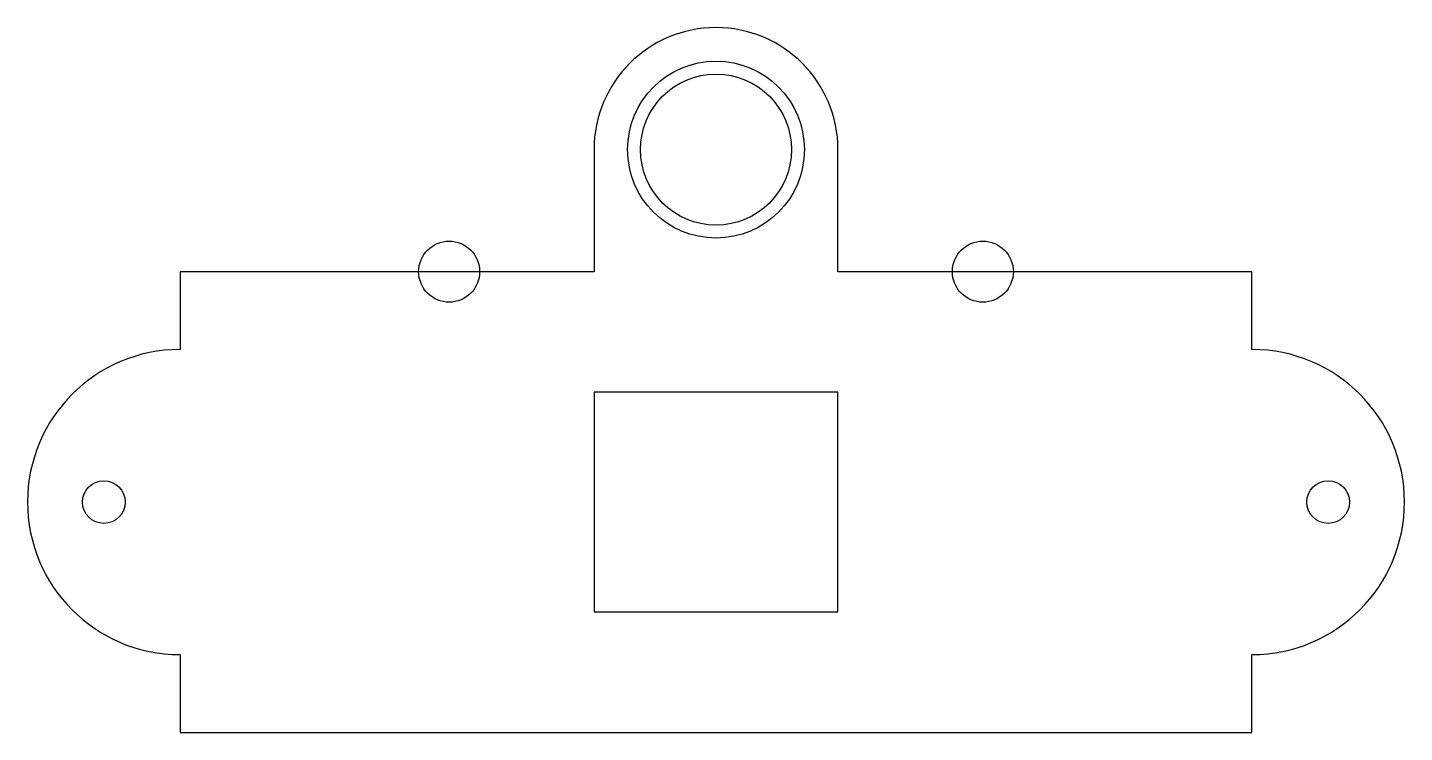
# Model space of a CAD drawing. Header units: millimetres. Extents: x 2427 to 2517.3, y 2203.6 to 2249.8.
import ezdxf

# ---------------------------------------------------------------- set-up
doc = ezdxf.new("R2010")
doc.units = ezdxf.units.MM

msp = doc.modelspace()

# ---------------------------------------------------------------- linework, layer by layer
for p, q in [((2466.38, 2203.638), (2472.18, 2203.638)), ((2472.18, 2203.638), (2477.98, 2203.638))]:
    msp.add_line(p, q)
msp.add_lwpolyline([(2480.18, 2233.838), (2480.18, 2241.838, 1), (2464.18, 2241.838), (2464.18, 2233.838), (2450.605, 2233.838), (2442.605, 2233.838), (2437.03, 2233.838), (2437.03, 2228.738, 1), (2437.03, 2208.738), (2437.03, 2203.638), (2442.605, 2203.638), (2450.605, 2203.638), (2493.755, 2203.638), (2501.755, 2203.638), (2507.33, 2203.638), (2507.33, 2208.738, 1), (2507.33, 2228.738), (2507.33, 2233.838), (2501.755, 2233.838), (2493.755, 2233.838)], format="xyb", close=True)
msp.add_lwpolyline([(2464.18, 2225.938), (2464.18, 2211.538), (2480.18, 2211.538), (2480.18, 2218.738), (2480.18, 2225.938)], close=True)
for centre, radius in [((2472.18, 2241.838), 5.8), ((2472.18, 2241.838), 4.95), ((2454.68, 2233.838), 2), ((2489.68, 2233.838), 2), ((2432.03, 2218.738), 1.4), ((2512.33, 2218.738), 1.4)]:
    msp.add_circle(centre, radius)

doc.saveas('drawing.dxf')
